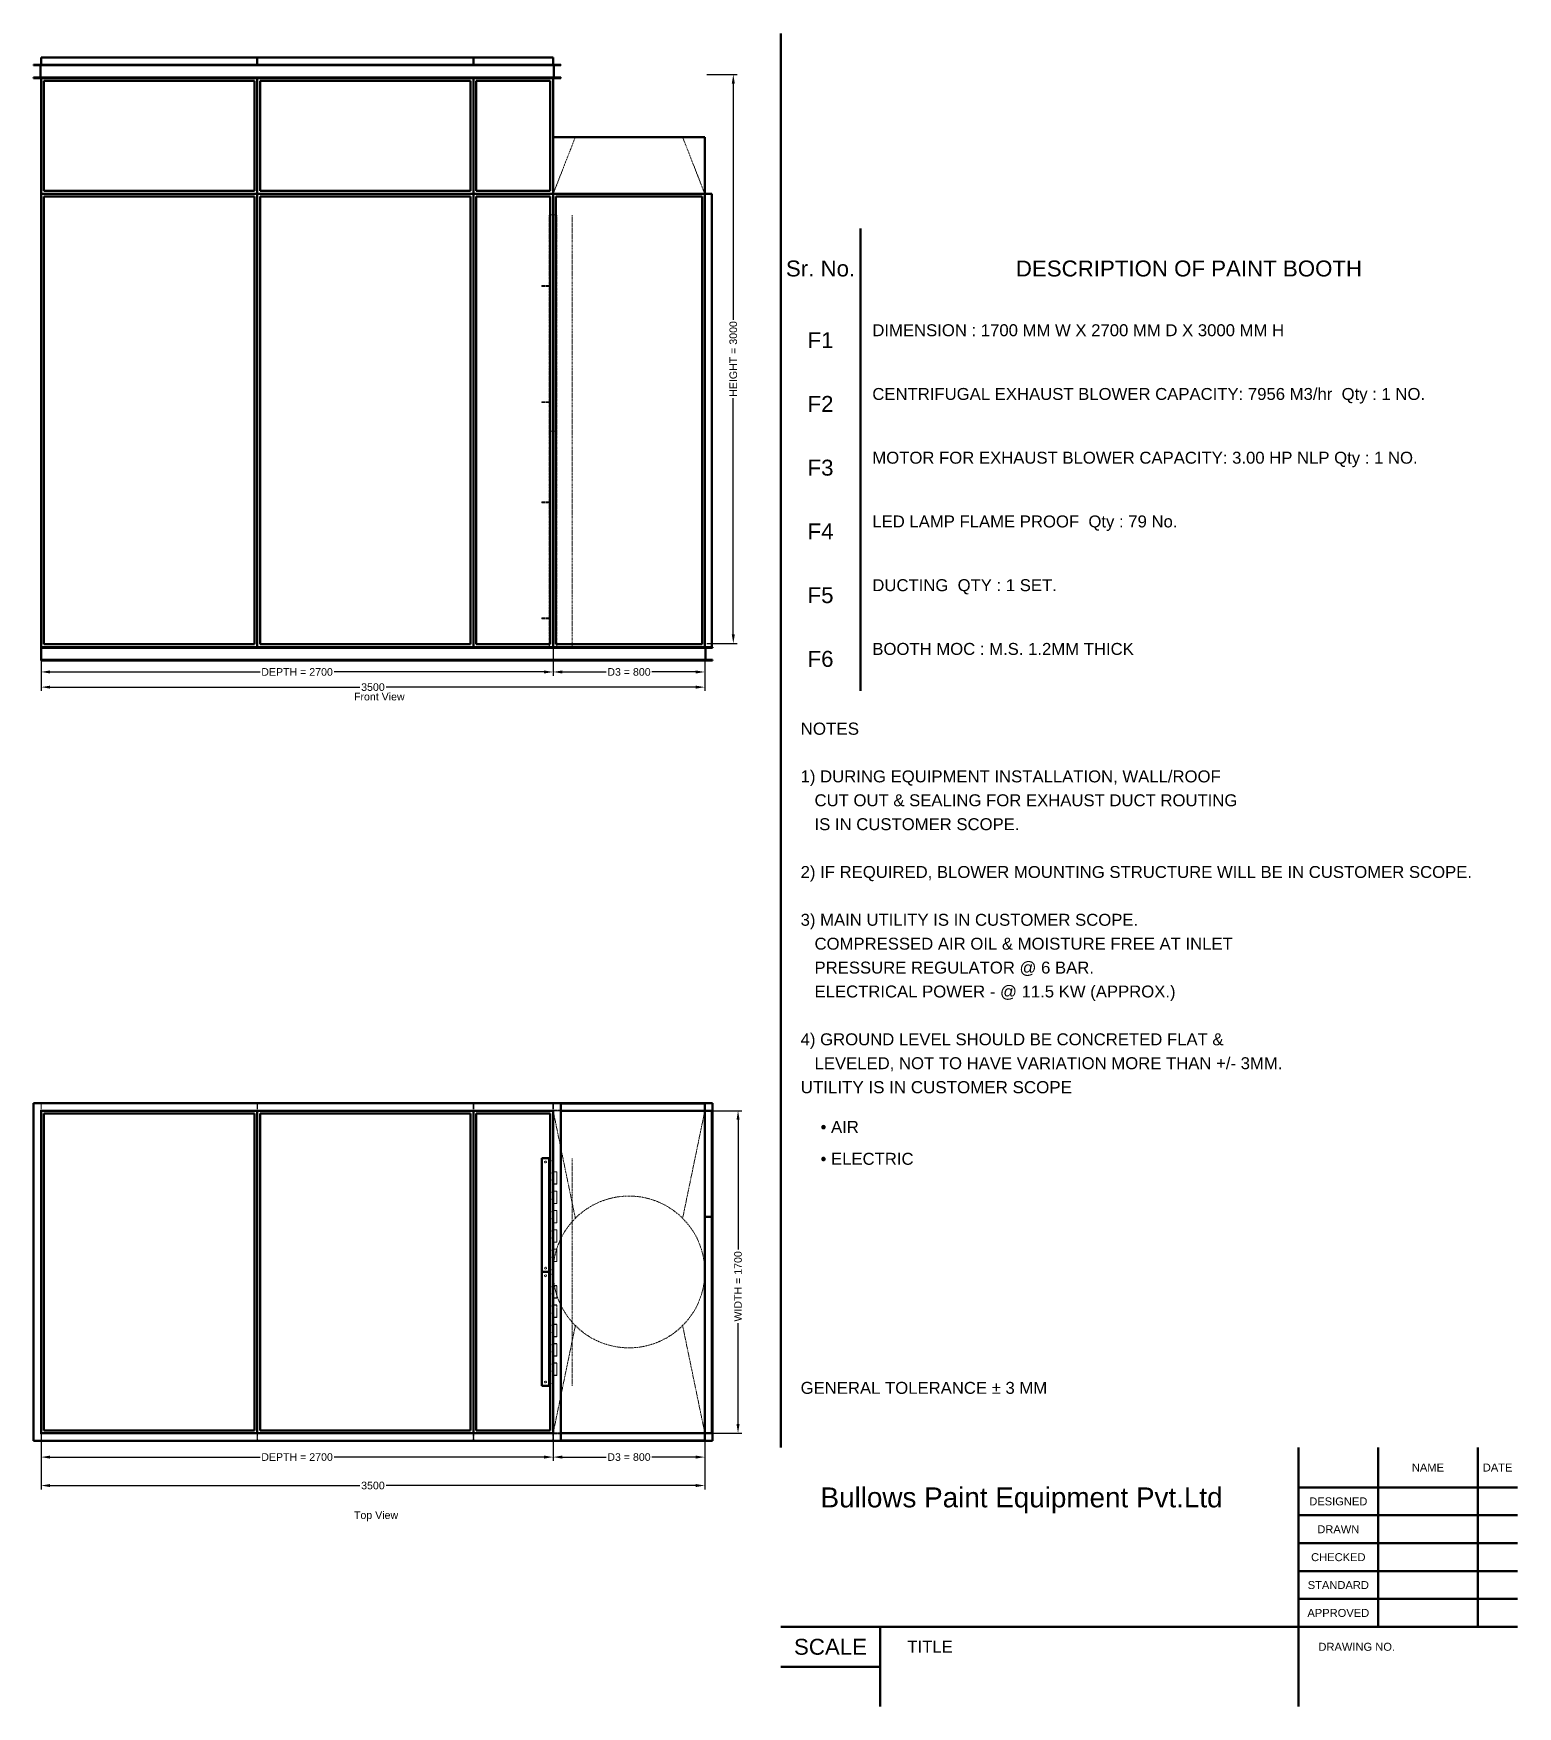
# Model space of a CAD drawing. Header units: millimetres. Extents: x -153 to 12800, y 156 to 9135.
# Drawn here: x 4974 to 12800, y 315 to 9135 of the extents above; entities that cross this region are included whole.
import ezdxf
from ezdxf.enums import TextEntityAlignment as Align

# ---------------------------------------------------------------- set-up
doc = ezdxf.new("R2010")
doc.units = ezdxf.units.MM
doc.linetypes.add('Hidden', pattern=[15, 5, -3, 5, -2])
for name, color, linetype, lineweight in [('Default', 7, 'Continuous', 50), ('Edges', 7, 'Hidden', 15), ('HiddenEdges', 2, 'Hidden', 15), ('HiddenSilhouettes', 2, 'Hidden', 15), ('HiddenWires', 7, 'Hidden', 15), ('Silhouettes', 7, 'Continuous', 50), ('Wires', 7, 'Hidden', 15)]:
    doc.layers.add(name, color=color, linetype=linetype, lineweight=lineweight)
doc.layers.add('Dimension', color=7, linetype='Continuous', lineweight=50, true_color=0x6495ed)
doc.styles.add('Default', font='arial.ttf')
doc.dimstyles.get("Standard").update_dxf_attribs({"dimtxt": 0.18, "dimasz": 0.18, "dimexe": 0.18, "dimexo": 0.0625, "dimgap": 0.09, "dimtad": 0, "dimtih": 1, "dimtoh": 1, "dimdec": 4, "dimzin": 0, "dimdsep": 46, "dimtxsty": 'Standard', "dimcen": 0.09, "dimadec": 0, "dimazin": 0, "dimtfac": 1, "dimtdec": 4, "dimtofl": 0, "dimtmove": 0, "dimatfit": 3, "dimfxl": 1, "dimtolj": 1, "dimtzin": 0, "dimarcsym": 0})

# ---------------------------------------------------------------- blocks, each defined once
blk = doc.blocks.new('Top')
at = {"layer": 'Edges'}
for points in [[(990, 656.4), (1067.2, 282.8)], [(1632.8, -282.8), (1750, -850)]]:
    blk.add_lwpolyline(points, dxfattribs=at)
for points in [[(1632.8, 282.8, 0), (1750, 850, 0)], [(990, -656.4, 0), (1067.2, -282.8, 0)]]:
    blk.add_polyline3d(points, dxfattribs=at)
for start, end in [(45, 135), (135, 154.1767), (315.00001, 45), (205.82331, 224.99999), (224.99999, 315.00001)]:
    blk.add_arc((1350, 0), 400, start, end, dxfattribs=at)
at = {"layer": 'HiddenEdges'}
blk.add_lwpolyline([(950, 850), (990, 656.4)], dxfattribs=at)
for points in [[(-1748.8, 850, 0), (-1748.8, 886.8, 0)], [(-1748.8, 886.8, 0), (-611.2, 886.8, 0)], [(-1735, 886.8, 0), (-1735, 888, 0)], [(-625, 886.8, 0), (-625, 888, 0)], [(-611.2, 850, 0), (-611.2, 886.8, 0)], [(-608.8, 850, 0), (-608.8, 886.8, 0)], [(-608.8, 886.8, 0), (528.8, 886.8, 0)], [(-595, 886.8, 0), (-595, 888, 0)], [(515, 886.8, 0), (515, 888, 0)], [(528.8, 850, 0), (528.8, 886.8, 0)], [(531.2, 850, 0), (531.2, 886.8, 0)], [(531.2, 886.8, 0), (948.8, 886.8, 0)], [(545, 886.8, 0), (545, 888, 0)], [(935, 886.8, 0), (935, 888, 0)], [(948.8, 850, 0), (948.8, 886.8, 0)], [(951.2, 886.8, 0), (1748.8, 886.8, 0)], [(951.2, 850, 0), (951.2, 886.8, 0)], [(965, 886.8, 0), (965, 888, 0)], [(1735, 886.8, 0), (1735, 888, 0)], [(1748.8, 850, 0), (1748.8, 886.8, 0)], [(-1753, -853, 0), (-1753, 853, 0)], [(-1753, 853, 0), (953, 853, 0)], [(-1750, 853, 0), (1753, 853, 0)], [(-1748.8, 848.8, 0), (-611.2, 848.8, 0)], [(-1748.8, -848.8, 0), (-1748.8, 848.8, 0)], [(-611.2, -848.8, 0), (-611.2, 848.8, 0)], [(-608.8, 848.8, 0), (528.8, 848.8, 0)], [(-608.8, -848.8, 0), (-608.8, 848.8, 0)], [(528.8, -848.8, 0), (528.8, 848.8, 0)], [(531.2, -848.8, 0), (531.2, 848.8, 0)], [(531.2, 848.8, 0), (948.8, 848.8, 0)], [(948.8, -848.8, 0), (948.8, 848.8, 0)], [(953, -853, 0), (953, 853, 0)], [(1750, 813.2, 0), (1751.2, 813.2, 0)], [(1751.2, 291.2, 0), (1751.2, 848.8, 0)], [(1751.2, 848.8, 0), (1786.8, 848.8, 0)], [(1753, -853, 0), (1753, 853, 0)], [(1750, 326.8, 0), (1751.2, 326.8, 0)], [(1751.2, 291.2, 0), (1786.8, 291.2, 0)], [(1751.2, -848.8, 0), (1751.2, 288.8, 0)], [(1751.2, 288.8, 0), (1786.8, 288.8, 0)], [(1750, 253.2, 0), (1751.2, 253.2, 0)], [(950, -850, 0), (990, -656.4, 0)], [(-1753, -853, 0), (953, -853, 0)], [(-1750, -853, 0), (1753, -853, 0)], [(-1748.8, -848.8, 0), (-611.2, -848.8, 0)], [(-1748.8, -886.8, 0), (-1748.8, -850, 0)], [(-611.2, -886.8, 0), (-611.2, -850, 0)], [(-608.8, -848.8, 0), (528.8, -848.8, 0)], [(-608.8, -886.8, 0), (-608.8, -850, 0)], [(528.8, -886.8, 0), (528.8, -850, 0)], [(531.2, -848.8, 0), (948.8, -848.8, 0)], [(531.2, -886.8, 0), (531.2, -850, 0)], [(948.8, -886.8, 0), (948.8, -850, 0)], [(951.2, -886.8, 0), (951.2, -850, 0)], [(1748.8, -886.8, 0), (1748.8, -850, 0)], [(1750, -813.2, 0), (1751.2, -813.2, 0)], [(1751.2, -848.8, 0), (1786.8, -848.8, 0)], [(-1748.8, -886.8, 0), (-611.2, -886.8, 0)], [(-1735, -888, 0), (-1735, -886.8, 0)], [(-625, -888, 0), (-625, -886.8, 0)], [(-608.8, -886.8, 0), (528.8, -886.8, 0)], [(-595, -888, 0), (-595, -886.8, 0)], [(515, -888, 0), (515, -886.8, 0)], [(531.2, -886.8, 0), (948.8, -886.8, 0)], [(545, -888, 0), (545, -886.8, 0)], [(935, -888, 0), (935, -886.8, 0)], [(951.2, -886.8, 0), (1748.8, -886.8, 0)], [(965, -888, 0), (965, -886.8, 0)], [(1735, -888, 0), (1735, -886.8, 0)]]:
    blk.add_polyline3d(points, dxfattribs=at)
blk.add_arc((1350, 0), 400, 154.1767, 205.82331, dxfattribs=at)
at = {"layer": 'HiddenSilhouettes'}
for points in [[(-1750, 850, 0), (-1750, 890, 0)], [(-1750, 850, 0), (-1750, 888, 0)], [(-1750, 888, 0), (-610, 888, 0)], [(-610, 850, 0), (-610, 888, 0)], [(-610, 888, 0), (530, 888, 0)], [(530, 850, 0), (530, 888, 0)], [(530, 888, 0), (950, 888, 0)], [(950, 850, 0), (950, 888, 0)], [(950, 888, 0), (990, 888, 0)], [(-1750, 851.2, 0), (-610, 851.2, 0)], [(-610, 851.2, 0), (530, 851.2, 0)], [(530, 851.2, 0), (950, 851.2, 0)], [(895, 850, 0), (1342.5, 850, 0)], [(950, 851.2, 0), (1750, 851.2, 0)], [(950, 850, 0), (990, 850, 0)], [(935, 587.5, 0), (950, 587.5, 0)], [(935, 586.3, 0), (950, 586.3, 0)], [(935, 522.7, 0), (950, 522.7, 0)], [(935, 521.5, 0), (950, 521.5, 0)], [(935, 485.5, 0), (950, 485.5, 0)], [(935, 484.3, 0), (950, 484.3, 0)], [(950, 528.5, 0), (970, 528.5, 0)], [(950, 527.3, 0), (968.8, 527.3, 0)], [(950, 463.7, 0), (968.8, 463.7, 0)], [(950, 462.5, 0), (970, 462.5, 0)], [(968.8, 463.7, 0), (968.8, 527.3, 0)], [(970, 462.5, 0), (970, 528.5, 0)], [(935, 420.7, 0), (950, 420.7, 0)], [(935, 419.5, 0), (950, 419.5, 0)], [(935, 383.5, 0), (950, 383.5, 0)], [(935, 382.3, 0), (950, 382.3, 0)], [(950, 426.5, 0), (970, 426.5, 0)], [(950, 425.3, 0), (968.8, 425.3, 0)], [(950, 361.7, 0), (968.8, 361.7, 0)], [(950, 360.5, 0), (970, 360.5, 0)], [(968.8, 361.7, 0), (968.8, 425.3, 0)], [(970, 360.5, 0), (970, 426.5, 0)], [(935, 318.7, 0), (950, 318.7, 0)], [(935, 317.5, 0), (950, 317.5, 0)], [(935, 281.5, 0), (950, 281.5, 0)], [(935, 280.3, 0), (950, 280.3, 0)], [(950, 324.5, 0), (970, 324.5, 0)], [(950, 323.3, 0), (968.8, 323.3, 0)], [(968.8, 259.7, 0), (968.8, 323.3, 0)], [(970, 258.5, 0), (970, 324.5, 0)], [(935, 216.7, 0), (950, 216.7, 0)], [(935, 215.5, 0), (950, 215.5, 0)], [(935, 179.5, 0), (950, 179.5, 0)], [(935, 178.3, 0), (950, 178.3, 0)], [(950, 259.7, 0), (968.8, 259.7, 0)], [(950, 258.5, 0), (970, 258.5, 0)], [(950, 222.5, 0), (970, 222.5, 0)], [(950, 221.3, 0), (968.8, 221.3, 0)], [(968.8, 157.7, 0), (968.8, 221.3, 0)], [(970, 156.5, 0), (970, 222.5, 0)], [(935, 114.7, 0), (950, 114.7, 0)], [(935, 113.5, 0), (950, 113.5, 0)], [(950, 157.7, 0), (968.8, 157.7, 0)], [(950, 156.5, 0), (970, 156.5, 0)], [(950, 120.5, 0), (970, 120.5, 0)], [(950, 119.3, 0), (968.8, 119.3, 0)], [(968.8, 55.7, 0), (968.8, 119.3, 0)], [(970, 54.5, 0), (970, 120.5, 0)], [(935, 77.5, 0), (950, 77.5, 0)], [(935, 76.3, 0), (950, 76.3, 0)], [(935, 12.7, 0), (950, 12.7, 0)], [(935, 11.5, 0), (950, 11.5, 0)], [(950, 55.7, 0), (968.8, 55.7, 0)], [(950, 54.5, 0), (970, 54.5, 0)], [(935, -12.5, 0), (950, -12.5, 0)], [(935, -13.7, 0), (950, -13.7, 0)], [(935, -77.3, 0), (950, -77.3, 0)], [(935, -78.5, 0), (950, -78.5, 0)], [(950, -71.5, 0), (970, -71.5, 0)], [(950, -72.7, 0), (968.8, -72.7, 0)], [(968.8, -136.3, 0), (968.8, -72.7, 0)], [(970, -137.5, 0), (970, -71.5, 0)], [(935, -114.5, 0), (950, -114.5, 0)], [(935, -115.7, 0), (950, -115.7, 0)], [(950, -136.3, 0), (968.8, -136.3, 0)], [(950, -137.5, 0), (970, -137.5, 0)], [(950, -173.5, 0), (970, -173.5, 0)], [(950, -174.7, 0), (968.8, -174.7, 0)], [(968.8, -238.3, 0), (968.8, -174.7, 0)], [(970, -239.5, 0), (970, -173.5, 0)], [(935, -179.3, 0), (950, -179.3, 0)], [(935, -180.5, 0), (950, -180.5, 0)], [(935, -216.5, 0), (950, -216.5, 0)], [(935, -217.7, 0), (950, -217.7, 0)], [(950, -238.3, 0), (968.8, -238.3, 0)], [(950, -239.5, 0), (970, -239.5, 0)], [(935, -281.3, 0), (950, -281.3, 0)], [(935, -282.5, 0), (950, -282.5, 0)], [(935, -318.5, 0), (950, -318.5, 0)], [(935, -319.7, 0), (950, -319.7, 0)], [(950, -275.5, 0), (970, -275.5, 0)], [(950, -276.7, 0), (968.8, -276.7, 0)], [(950, -340.3, 0), (968.8, -340.3, 0)], [(950, -341.5, 0), (970, -341.5, 0)], [(968.8, -340.3, 0), (968.8, -276.7, 0)], [(970, -341.5, 0), (970, -275.5, 0)], [(935, -383.3, 0), (950, -383.3, 0)], [(935, -384.5, 0), (950, -384.5, 0)], [(935, -420.5, 0), (950, -420.5, 0)], [(935, -421.7, 0), (950, -421.7, 0)], [(950, -377.5, 0), (970, -377.5, 0)], [(950, -378.7, 0), (968.8, -378.7, 0)], [(968.8, -442.3, 0), (968.8, -378.7, 0)], [(970, -443.5, 0), (970, -377.5, 0)], [(935, -485.3, 0), (950, -485.3, 0)], [(935, -486.5, 0), (950, -486.5, 0)], [(935, -522.5, 0), (950, -522.5, 0)], [(935, -523.7, 0), (950, -523.7, 0)], [(950, -442.3, 0), (968.8, -442.3, 0)], [(950, -443.5, 0), (970, -443.5, 0)], [(950, -479.5, 0), (970, -479.5, 0)], [(950, -480.7, 0), (968.8, -480.7, 0)], [(968.8, -544.3, 0), (968.8, -480.7, 0)], [(970, -545.5, 0), (970, -479.5, 0)], [(935, -587.3, 0), (950, -587.3, 0)], [(935, -588.5, 0), (950, -588.5, 0)], [(950, -544.3, 0), (968.8, -544.3, 0)], [(950, -545.5, 0), (970, -545.5, 0)], [(-1750, -848.8, 0), (-610, -848.8, 0)], [(-1750, -888, 0), (-1750, -850, 0)], [(-1750, -850, 0), (895, -850, 0)], [(-1750, -890, 0), (-1750, -850, 0)], [(-610, -848.8, 0), (530, -848.8, 0)], [(-610, -888, 0), (-610, -850, 0)], [(530, -848.8, 0), (950, -848.8, 0)], [(530, -888, 0), (530, -850, 0)], [(895, -850, 0), (1342.5, -850, 0)], [(950, -848.8, 0), (1750, -848.8, 0)], [(950, -888, 0), (950, -850, 0)], [(950, -850, 0), (990, -850, 0)], [(-1750, -888, 0), (-610, -888, 0)], [(-610, -888, 0), (530, -888, 0)], [(530, -888, 0), (950, -888, 0)], [(895, -890, 0), (990, -890, 0)], [(950, -888, 0), (990, -888, 0)]]:
    blk.add_polyline3d(points, dxfattribs=at)
at = {"layer": 'HiddenWires'}
for points in [[(1050, 0, 0), (1050, 600, 0)], [(1750, 222.5, 0), (1750, 445, 0)], [(1050, -600, 0), (1050, 0, 0)]]:
    blk.add_polyline3d(points, dxfattribs=at)
at = {"layer": 'Silhouettes'}
for points in [[(-1790, 890, 0), (990, 890, 0)], [(-1790, -890, 0), (-1790, 890, 0)], [(895, 890, 0), (1790, 890, 0)], [(990, -890, 0), (990, 890, 0)], [(990, 888, 0), (1750, 888, 0)], [(1750, 850, 0), (1750, 888, 0)], [(1790, -890, 0), (1790, 890, 0)], [(-1750, -850, 0), (-1750, 850, 0)], [(-1750, 850, 0), (-610, 850, 0)], [(-1750, 850, 0), (895, 850, 0)], [(-1735, -835, 0), (-1735, 835, 0)], [(-1735, 835, 0), (-625, 835, 0)], [(-625, -835, 0), (-625, 835, 0)], [(-610, -850, 0), (-610, 850, 0)], [(-610, 850, 0), (530, 850, 0)], [(-595, -835, 0), (-595, 835, 0)], [(-595, 835, 0), (515, 835, 0)], [(515, -835, 0), (515, 835, 0)], [(530, 850, 0), (950, 850, 0)], [(530, -850, 0), (530, 850, 0)], [(545, 835, 0), (935, 835, 0)], [(545, -835, 0), (545, 835, 0)], [(935, -835, 0), (935, 835, 0)], [(950, -850, 0), (950, 850, 0)], [(990, 850, 0), (1750, 850, 0)], [(1750, 850, 0), (1786.8, 850, 0)], [(1750, 290, 0), (1750, 850, 0)], [(1786.8, 290, 0), (1786.8, 850, 0)], [(890, 0, 0), (890, 600, 0)], [(890, 600, 0), (930, 600, 0)], [(930, 278.1, 0), (930, 600, 0)], [(930, 521.5, 0), (930, 587.5, 0)], [(930, 587.5, 0), (935, 587.5, 0)], [(931.2, 522.7, 0), (931.2, 586.3, 0)], [(931.2, 586.3, 0), (935, 586.3, 0)], [(930, 521.5, 0), (935, 521.5, 0)], [(930, 419.5, 0), (930, 485.5, 0)], [(930, 485.5, 0), (935, 485.5, 0)], [(931.2, 522.7, 0), (935, 522.7, 0)], [(931.2, 420.7, 0), (931.2, 484.3, 0)], [(931.2, 484.3, 0), (935, 484.3, 0)], [(930, 419.5, 0), (935, 419.5, 0)], [(930, 317.5, 0), (930, 383.5, 0)], [(930, 383.5, 0), (935, 383.5, 0)], [(931.2, 420.7, 0), (935, 420.7, 0)], [(931.2, 318.7, 0), (931.2, 382.3, 0)], [(931.2, 382.3, 0), (935, 382.3, 0)], [(930, 317.5, 0), (935, 317.5, 0)], [(930, 215.5, 0), (930, 281.5, 0)], [(930, 281.5, 0), (935, 281.5, 0)], [(931.2, 318.7, 0), (935, 318.7, 0)], [(931.2, 216.7, 0), (931.2, 280.3, 0)], [(931.2, 280.3, 0), (935, 280.3, 0)], [(1750, 290, 0), (1786.8, 290, 0)], [(1750, -850, 0), (1750, 290, 0)], [(1786.8, -850, 0), (1786.8, 290, 0)], [(930, 0, 0), (930, 222.5, 0)], [(930, 215.5, 0), (935, 215.5, 0)], [(930, 113.5, 0), (930, 179.5, 0)], [(930, 179.5, 0), (935, 179.5, 0)], [(931.2, 216.7, 0), (935, 216.7, 0)], [(931.2, 114.7, 0), (931.2, 178.3, 0)], [(931.2, 178.3, 0), (935, 178.3, 0)], [(930, 113.5, 0), (935, 113.5, 0)], [(931.2, 114.7, 0), (935, 114.7, 0)], [(890, -600, 0), (890, 0, 0)], [(890, 0, 0), (930, 0, 0)], [(930, 11.5, 0), (930, 77.5, 0)], [(930, 77.5, 0), (935, 77.5, 0)], [(930, 11.5, 0), (935, 11.5, 0)], [(930, -222.5, 0), (930, 0, 0)], [(931.2, 12.7, 0), (931.2, 76.3, 0)], [(931.2, 76.3, 0), (935, 76.3, 0)], [(931.2, 12.7, 0), (935, 12.7, 0)], [(930, -78.5, 0), (930, -12.5, 0)], [(930, -12.5, 0), (935, -12.5, 0)], [(930, -78.5, 0), (935, -78.5, 0)], [(931.2, -77.3, 0), (931.2, -13.7, 0)], [(931.2, -13.7, 0), (935, -13.7, 0)], [(931.2, -77.3, 0), (935, -77.3, 0)], [(930, -180.5, 0), (930, -114.5, 0)], [(930, -114.5, 0), (935, -114.5, 0)], [(931.2, -179.3, 0), (931.2, -115.7, 0)], [(931.2, -115.7, 0), (935, -115.7, 0)], [(930, -180.5, 0), (935, -180.5, 0)], [(930, -282.5, 0), (930, -216.5, 0)], [(930, -216.5, 0), (935, -216.5, 0)], [(931.2, -179.3, 0), (935, -179.3, 0)], [(931.2, -281.3, 0), (931.2, -217.7, 0)], [(931.2, -217.7, 0), (935, -217.7, 0)], [(930, -600, 0), (930, -278.1, 0)], [(930, -282.5, 0), (935, -282.5, 0)], [(930, -384.5, 0), (930, -318.5, 0)], [(930, -318.5, 0), (935, -318.5, 0)], [(931.2, -281.3, 0), (935, -281.3, 0)], [(931.2, -383.3, 0), (931.2, -319.7, 0)], [(931.2, -319.7, 0), (935, -319.7, 0)], [(930, -384.5, 0), (935, -384.5, 0)], [(930, -486.5, 0), (930, -420.5, 0)], [(930, -420.5, 0), (935, -420.5, 0)], [(931.2, -383.3, 0), (935, -383.3, 0)], [(931.2, -485.3, 0), (931.2, -421.7, 0)], [(931.2, -421.7, 0), (935, -421.7, 0)], [(930, -486.5, 0), (935, -486.5, 0)], [(930, -588.5, 0), (930, -522.5, 0)], [(930, -522.5, 0), (935, -522.5, 0)], [(931.2, -485.3, 0), (935, -485.3, 0)], [(931.2, -587.3, 0), (931.2, -523.7, 0)], [(931.2, -523.7, 0), (935, -523.7, 0)], [(890, -600, 0), (930, -600, 0)], [(930, -588.5, 0), (935, -588.5, 0)], [(931.2, -587.3, 0), (935, -587.3, 0)], [(-1750, -850, 0), (-610, -850, 0)], [(-1735, -835, 0), (-625, -835, 0)], [(-610, -850, 0), (530, -850, 0)], [(-595, -835, 0), (515, -835, 0)], [(530, -850, 0), (950, -850, 0)], [(545, -835, 0), (935, -835, 0)], [(990, -850, 0), (1750, -850, 0)], [(1750, -888, 0), (1750, -850, 0)], [(1750, -850, 0), (1786.8, -850, 0)], [(-1790, -890, 0), (990, -890, 0)], [(990, -888, 0), (1750, -888, 0)], [(990, -890, 0), (1790, -890, 0)]]:
    blk.add_polyline3d(points, dxfattribs=at)
for points in [[(-1750, 890, 0)], [(1750, 851.2, 0)], [(0, -850, 0)]]:
    blk.add_polyline3d(points, close=True, dxfattribs=at)
at = {"layer": 'Wires'}
for centre in [(910, 580), (910, 20), (910, -20), (910, -580)]:
    blk.add_circle(centre, 5, dxfattribs=at)
blk = doc.blocks.new('Front')
at = {"layer": 'Edges'}
for points in [[(950.5, 871, 0), (1067.2, 1169.8, 0)], [(1632.8, 1169.8, 0), (1749.5, 871, 0)]]:
    blk.add_polyline3d(points, dxfattribs=at)
at = {"layer": 'HiddenEdges'}
blk.add_lwpolyline([(950, 869.8), (950.5, 871)], dxfattribs=at)
for points in [[(-1748.8, 1551, 0), (-1748.8, 1587.8, 0)], [(-1748.8, 1587.8, 0), (-611.2, 1587.8, 0)], [(-1735, 1587.8, 0), (-1735, 1589, 0)], [(-625, 1587.8, 0), (-625, 1589, 0)], [(-611.2, 1551, 0), (-611.2, 1587.8, 0)], [(-608.8, 1551, 0), (-608.8, 1587.8, 0)], [(-608.8, 1587.8, 0), (528.8, 1587.8, 0)], [(-595, 1587.8, 0), (-595, 1589, 0)], [(515, 1587.8, 0), (515, 1589, 0)], [(528.8, 1551, 0), (528.8, 1587.8, 0)], [(531.2, 1587.8, 0), (948.8, 1587.8, 0)], [(531.2, 1551, 0), (531.2, 1587.8, 0)], [(545, 1587.8, 0), (545, 1589, 0)], [(935, 1587.8, 0), (935, 1589, 0)], [(948.8, 1551, 0), (948.8, 1587.8, 0)], [(-1750, 1481, 0), (-1750, 1551, 0)], [(950, 1481, 0), (950, 1551, 0)], [(-1748.8, 1479.8, 0), (-611.2, 1479.8, 0)], [(-1748.8, 872.2, 0), (-1748.8, 1479.8, 0)], [(-611.2, 872.2, 0), (-611.2, 1479.8, 0)], [(-608.8, 872.2, 0), (-608.8, 1479.8, 0)], [(-608.8, 1479.8, 0), (528.8, 1479.8, 0)], [(528.8, 872.2, 0), (528.8, 1479.8, 0)], [(531.2, 872.2, 0), (531.2, 1479.8, 0)], [(531.2, 1479.8, 0), (948.8, 1479.8, 0)], [(948.8, 872.2, 0), (948.8, 1479.8, 0)], [(-1748.8, 872.2, 0), (-611.2, 872.2, 0)], [(-1748.8, 869.8, 0), (-611.2, 869.8, 0)], [(-1748.8, -1517.8, 0), (-1748.8, 869.8, 0)], [(-611.2, -1517.8, 0), (-611.2, 869.8, 0)], [(-608.8, 872.2, 0), (528.8, 872.2, 0)], [(-608.8, 869.8, 0), (528.8, 869.8, 0)], [(-608.8, -1517.8, 0), (-608.8, 869.8, 0)], [(528.8, -1517.8, 0), (528.8, 869.8, 0)], [(531.2, 872.2, 0), (948.8, 872.2, 0)], [(531.2, -1517.8, 0), (531.2, 869.8, 0)], [(531.2, 869.8, 0), (948.8, 869.8, 0)], [(948.8, -1517.8, 0), (948.8, 869.8, 0)], [(951.2, -1517.8, 0), (951.2, 869.8, 0)], [(951.2, 869.8, 0), (1748.8, 869.8, 0)], [(1748.8, -1517.8, 0), (1748.8, 869.8, 0)], [(1749.5, 871, 0), (1750, 869.8, 0)], [(1750, 834.2, 0), (1751.2, 834.2, 0)], [(1751.2, -1517.8, 0), (1751.2, 869.8, 0)], [(1751.2, 869.8, 0), (1786.8, 869.8, 0)], [(930, -380.2, 0), (930, 759.8, 0)], [(931.2, -380.2, 0), (931.2, 759.8, 0)], [(970, -380.2, 0), (970, 759.8, 0)], [(930, -1520.2, 0), (930, -380.2, 0)], [(970, -1520.2, 0), (970, -380.2, 0)], [(1750, -1482.2, 0), (1751.2, -1482.2, 0)], [(-1750, -1589, 0), (-1750, -1519, 0)], [(-1748.8, -1517.8, 0), (-611.2, -1517.8, 0)], [(-608.8, -1517.8, 0), (528.8, -1517.8, 0)], [(531.2, -1517.8, 0), (948.8, -1517.8, 0)], [(951.2, -1517.8, 0), (1748.8, -1517.8, 0)], [(1750, -1589, 0), (1750, -1519, 0)], [(1751.2, -1517.8, 0), (1786.8, -1517.8, 0)]]:
    blk.add_polyline3d(points, dxfattribs=at)
at = {"layer": 'HiddenSilhouettes'}
for points in [[(950, 869.8), (950, 871)], [(1750, 871), (1750, 869.8)]]:
    blk.add_lwpolyline(points, dxfattribs=at)
for points in [[(-1753, 1548, 0)], [(953, 1548, 0)], [(1753, -1522, 0)]]:
    blk.add_polyline3d(points, close=True, dxfattribs=at)
for points in [[(-1750, 1481, 0), (-1750, 1481, 0)], [(-1750, 869.8, 0), (-1750, 1479.8, 0)], [(-1750, 1479.8, 0), (-610, 1479.8, 0)], [(-610, 1481, 0), (-610, 1481, 0)], [(-610, 1479.8, 0), (530, 1479.8, 0)], [(530, 1481, 0), (530, 1481, 0)], [(530, 1479.8, 0), (950, 1479.8, 0)], [(950, 1481, 0), (950, 1481, 0)], [(-610, 871, 0), (-610, 1191.7, 0)], [(-1750, 869.8, 0), (-610, 869.8, 0)], [(-610, 869.8, 0), (530, 869.8, 0)], [(530, 869.8, 0), (530, 871, 0)], [(530, 869.8, 0), (950, 869.8, 0)], [(950, 869.8, 0), (950, 871, 0)], [(950, 869.8, 0), (1750, 869.8, 0)], [(930, 759.8, 0), (950, 759.8, 0)], [(950, 759.8, 0), (970, 759.8, 0)], [(968.8, -380.2, 0), (968.8, 759.8, 0)], [(890, 381.8, 0), (890, 386.8, 0)], [(890, 386.8, 0), (930, 386.8, 0)], [(890, 381.8, 0), (930, 381.8, 0)], [(930, 381.8, 0), (930, 386.8, 0)], [(-1750, -1520.2, 0), (-1750, 0, 0)], [(890, -230.2, 0), (890, -225.2, 0)], [(890, -225.2, 0), (930, -225.2, 0)], [(890, -230.2, 0), (930, -230.2, 0)], [(905, -230.2, 0), (905, -225.2, 0)], [(915, -230.2, 0), (915, -225.2, 0)], [(930, -230.2, 0), (930, -225.2, 0)], [(930, -380.2, 0), (950, -380.2, 0)], [(931.2, -1520.2, 0), (931.2, -380.2, 0)], [(950, -380.2, 0), (970, -380.2, 0)], [(968.8, -1520.2, 0), (968.8, -380.2, 0)], [(890, -758.2, 0), (890, -753.2, 0)], [(890, -753.2, 0), (930, -753.2, 0)], [(890, -758.2, 0), (930, -758.2, 0)], [(930, -758.2, 0), (930, -753.2, 0)], [(530, -1520.2, 0), (530, -794.5, 0)], [(950, -1520.2, 0), (950, -1191.8, 0)], [(890, -1370.2, 0), (890, -1365.2, 0)], [(890, -1365.2, 0), (930, -1365.2, 0)], [(890, -1370.2, 0), (930, -1370.2, 0)], [(905, -1370.2, 0), (905, -1365.2, 0)], [(915, -1370.2, 0), (915, -1365.2, 0)], [(930, -1370.2, 0), (930, -1365.2, 0)], [(-1750, -1520.2, 0), (-610, -1520.2, 0)], [(-610, -1520.2, 0), (-610, -1519, 0)], [(-610, -1520.2, 0), (530, -1520.2, 0)], [(530, -1520.2, 0), (950, -1520.2, 0)], [(950, -1520.2, 0), (1750, -1520.2, 0)], [(1750, -1520.2, 0), (1750, -1519, 0)]]:
    blk.add_polyline3d(points, dxfattribs=at)
at = {"layer": 'HiddenWires'}
for points in [[(1050, -380.2, 0), (1050, 759.8, 0)], [(1050, -1520.2, 0), (1050, -380.2, 0)]]:
    blk.add_polyline3d(points, dxfattribs=at)
at = {"layer": 'Silhouettes'}
for points in [[(-1750, 1551), (-1750, 1589)], [(950, 871), (950.3, 1169.8)], [(1749.7, 1169.8), (1750, 871)]]:
    blk.add_lwpolyline(points, dxfattribs=at)
for points in [[(-1750, 1589, 0), (-610, 1589, 0)], [(-610, 1589, 0), (530, 1589, 0)], [(-610, 1551, 0), (-610, 1589, 0)], [(530, 1589, 0), (950, 1589, 0)], [(530, 1551, 0), (530, 1589, 0)], [(950, 1551, 0), (950, 1589, 0)], [(-1790, 1551, 0), (990, 1551, 0)], [(-1790, 1548, 0), (-1790, 1551, 0)], [(-1790, 1548, 0), (990, 1548, 0)], [(-1753, 1484, 0), (-1753, 1548, 0)], [(953, 1484, 0), (953, 1548, 0)], [(990, 1548, 0), (990, 1551, 0)], [(-1790, 1481, 0), (-1790, 1484, 0)], [(-1790, 1484, 0), (990, 1484, 0)], [(-1790, 1481, 0), (990, 1481, 0)], [(-1750, 871, 0), (-1750, 1481, 0)], [(-1735, 886, 0), (-1735, 1466, 0)], [(-1735, 1466, 0), (-625, 1466, 0)], [(-625, 886, 0), (-625, 1466, 0)], [(-610, 871, 0), (-610, 1481, 0)], [(-595, 1466, 0), (515, 1466, 0)], [(-595, 886, 0), (-595, 1466, 0)], [(515, 886, 0), (515, 1466, 0)], [(530, 871, 0), (530, 1481, 0)], [(545, 1466, 0), (935, 1466, 0)], [(545, 886, 0), (545, 1466, 0)], [(935, 886, 0), (935, 1466, 0)], [(950, 871, 0), (950, 1481, 0)], [(990, 1481, 0), (990, 1484, 0)], [(530, 871, 0), (530, 1191.7, 0)], [(950.3, 1169.8, 0), (1067.2, 1169.8, 0)], [(1067.2, 1169.8, 0), (1632.8, 1169.8, 0)], [(1632.8, 1169.8, 0), (1749.7, 1169.8, 0)], [(950, 871, 0), (950, 993.1, 0)], [(-1735, 886, 0), (-625, 886, 0)], [(-595, 886, 0), (515, 886, 0)], [(545, 886, 0), (935, 886, 0)], [(-1750, -1519, 0), (-1750, 871, 0)], [(-1750, 871, 0), (-1750, 871, 0)], [(-1750, 871, 0), (-610, 871, 0)], [(-1735, -1504, 0), (-1735, 856, 0)], [(-1735, 856, 0), (-625, 856, 0)], [(-625, -1504, 0), (-625, 856, 0)], [(-610, -1519, 0), (-610, 871, 0)], [(-610, 869.8, 0), (-610, 871, 0)], [(-610, 871, 0), (530, 871, 0)], [(-595, 856, 0), (515, 856, 0)], [(-595, -1504, 0), (-595, 856, 0)], [(515, -1504, 0), (515, 856, 0)], [(530, -1519, 0), (530, 871, 0)], [(530, 871, 0), (950, 871, 0)], [(545, -1504, 0), (545, 856, 0)], [(545, 856, 0), (935, 856, 0)], [(935, -1504, 0), (935, 856, 0)], [(950, 871, 0), (1750, 871, 0)], [(950, -1519, 0), (950, 871, 0)], [(965, 856, 0), (1735, 856, 0)], [(965, -1504, 0), (965, 856, 0)], [(1735, -1504, 0), (1735, 856, 0)], [(1750, -1519, 0), (1750, 871, 0)], [(1750, 871, 0), (1786.8, 871, 0)], [(1786.8, -1519, 0), (1786.8, 871, 0)], [(-610, -1519, 0), (-610, 0, 0)], [(1750, -1519, 0), (1750, -1191.8, 0)], [(-1750, -1519, 0), (1790, -1519, 0)], [(-1750, -1522, 0), (-1750, -1519, 0)], [(-1750, -1522, 0), (1790, -1522, 0)], [(-1750, -1586, 0), (-1750, -1522, 0)], [(-1750, -1589, 0), (-1750, -1586, 0)], [(-1750, -1586, 0), (1790, -1586, 0)], [(-1735, -1504, 0), (-625, -1504, 0)], [(-595, -1504, 0), (515, -1504, 0)], [(545, -1504, 0), (935, -1504, 0)], [(965, -1504, 0), (1735, -1504, 0)], [(1753, -1586, 0), (1753, -1522, 0)], [(1790, -1522, 0), (1790, -1519, 0)], [(1790, -1589, 0), (1790, -1586, 0)], [(-1750, -1589, 0), (1790, -1589, 0)]]:
    blk.add_polyline3d(points, dxfattribs=at)
for points in [[(530, 1479.8, 0)], [(950, 1479.8, 0)], [(-610, 869.8, 0)], [(1750, 869.8, 0)]]:
    blk.add_polyline3d(points, close=True, dxfattribs=at)
blk = doc.blocks.new('*D5')
at = {"layer": 'Defpoints', "color": 0}
for p in [(5014.5, 2606), (8514.5, 2606), (8514.5, 1480)]:
    blk.add_point(p, dxfattribs=at)
at = {"layer": 'Dimension', "color": 0, "lineweight": -2}
for p, q in [((5014.5, 2596), (5014.5, 1460)), ((8514.5, 2596), (8514.5, 1460)), ((5062.5, 1480), (6694.9, 1480)), ((8466.5, 1480), (6834.1, 1480))]:
    blk.add_line(p, q, dxfattribs=at)
at = {"layer": 'Dimension', "color": 0}
for points in [[(5062.5, 1488), (5062.5, 1472), (5014.5, 1480)], [(8466.5, 1472), (8466.5, 1488), (8514.5, 1480)]]:
    blk.add_solid(points, dxfattribs=at)
at = {"layer": 'Dimension', "color": 0, "insert": (6764.5, 1480), "char_height": 40, "attachment_point": 5, "style": 'Default'}
blk.add_mtext('\\A1;3500', dxfattribs=at)
blk = doc.blocks.new('*D6')
at = {"layer": 'Defpoints', "color": 0}
for p in [(5014.5, 2606), (7714.5, 2606), (7714.5, 1630)]:
    blk.add_point(p, dxfattribs=at)
at = {"layer": 'Dimension', "color": 0, "lineweight": -2}
for p, q in [((5014.5, 2596), (5014.5, 1610)), ((7714.5, 2596), (7714.5, 1610)), ((5062.5, 1630), (6169.3, 1630)), ((7666.5, 1630), (6559.7, 1630))]:
    blk.add_line(p, q, dxfattribs=at)
at = {"layer": 'Dimension', "color": 0}
for points in [[(5062.5, 1638), (5062.5, 1622), (5014.5, 1630)], [(7666.5, 1622), (7666.5, 1638), (7714.5, 1630)]]:
    blk.add_solid(points, dxfattribs=at)
at = {"layer": 'Dimension', "color": 0, "insert": (6364.5, 1630), "char_height": 40, "attachment_point": 5, "style": 'Default'}
blk.add_mtext('\\A1;DEPTH = 2700', dxfattribs=at)
blk = doc.blocks.new('*D7')
at = {"layer": 'Defpoints', "color": 0}
for p in [(7714.5, 2606), (8514.5, 2606), (8514.5, 1630)]:
    blk.add_point(p, dxfattribs=at)
at = {"layer": 'Dimension', "color": 0, "lineweight": -2}
for p, q in [((7714.5, 2596), (7714.5, 1610)), ((8514.5, 2596), (8514.5, 1610)), ((7762.5, 1630), (7993.8, 1630)), ((8466.5, 1630), (8235.2, 1630))]:
    blk.add_line(p, q, dxfattribs=at)
at = {"layer": 'Dimension', "color": 0}
for points in [[(7762.5, 1638), (7762.5, 1622), (7714.5, 1630)], [(8466.5, 1622), (8466.5, 1638), (8514.5, 1630)]]:
    blk.add_solid(points, dxfattribs=at)
at = {"layer": 'Dimension', "color": 0, "insert": (8114.5, 1630), "char_height": 40, "attachment_point": 5, "style": 'Default'}
blk.add_mtext('\\A1;D3 = 800', dxfattribs=at)
blk = doc.blocks.new('*D8')
at = {"layer": 'Defpoints', "color": 0}
for p in [(8514.5, 3456), (8689.5, 3456), (8514.5, 1756)]:
    blk.add_point(p, dxfattribs=at)
at = {"layer": 'Dimension', "color": 0, "lineweight": -2}
for p, q in [((8524.5, 3456), (8709.5, 3456)), ((8689.5, 3408), (8689.5, 2723.9)), ((8689.5, 1804), (8689.5, 2336.1)), ((8524.5, 1756), (8709.5, 1756))]:
    blk.add_line(p, q, dxfattribs=at)
at = {"layer": 'Dimension', "color": 0}
for points in [[(8697.5, 3408), (8681.5, 3408), (8689.5, 3456)], [(8681.5, 1804), (8697.5, 1804), (8689.5, 1756)]]:
    blk.add_solid(points, dxfattribs=at)
at = {"layer": 'Dimension', "color": 0, "insert": (8689.5, 2530), "char_height": 40, "attachment_point": 5, "rotation": 90, "style": 'Default'}
blk.add_mtext('\\A1;WIDTH = 1700', dxfattribs=at)
blk = doc.blocks.new('*D9')
at = {"layer": 'Defpoints', "color": 0}
for p in [(5014.5, 5919), (7714.5, 5919), (7714.5, 5769)]:
    blk.add_point(p, dxfattribs=at)
at = {"layer": 'Dimension', "color": 0, "lineweight": -2}
for p, q in [((5014.5, 5909), (5014.5, 5749)), ((7714.5, 5909), (7714.5, 5749)), ((5062.5, 5769), (6169.3, 5769)), ((7666.5, 5769), (6559.7, 5769))]:
    blk.add_line(p, q, dxfattribs=at)
at = {"layer": 'Dimension', "color": 0}
for points in [[(5062.5, 5777), (5062.5, 5761), (5014.5, 5769)], [(7666.5, 5761), (7666.5, 5777), (7714.5, 5769)]]:
    blk.add_solid(points, dxfattribs=at)
at = {"layer": 'Dimension', "color": 0, "insert": (6364.5, 5769), "char_height": 40, "attachment_point": 5, "style": 'Default'}
blk.add_mtext('\\A1;DEPTH = 2700', dxfattribs=at)
blk = doc.blocks.new('*D10')
at = {"layer": 'Defpoints', "color": 0}
for p in [(7714.5, 5919), (8514.5, 5919), (8514.5, 5769)]:
    blk.add_point(p, dxfattribs=at)
at = {"layer": 'Dimension', "color": 0, "lineweight": -2}
for p, q in [((7714.5, 5909), (7714.5, 5749)), ((8514.5, 5909), (8514.5, 5749)), ((7762.5, 5769), (7993.8, 5769)), ((8466.5, 5769), (8235.2, 5769))]:
    blk.add_line(p, q, dxfattribs=at)
at = {"layer": 'Dimension', "color": 0}
for points in [[(7762.5, 5777), (7762.5, 5761), (7714.5, 5769)], [(8466.5, 5761), (8466.5, 5777), (8514.5, 5769)]]:
    blk.add_solid(points, dxfattribs=at)
at = {"layer": 'Dimension', "color": 0, "insert": (8114.5, 5769), "char_height": 40, "attachment_point": 5, "style": 'Default'}
blk.add_mtext('\\A1;D3 = 800', dxfattribs=at)
blk = doc.blocks.new('*D11')
at = {"layer": 'Defpoints', "color": 0}
for p in [(5014.5, 5919), (8514.5, 5919), (8514.5, 5689)]:
    blk.add_point(p, dxfattribs=at)
at = {"layer": 'Dimension', "color": 0, "lineweight": -2}
for p, q in [((5014.5, 5909), (5014.5, 5669)), ((8514.5, 5909), (8514.5, 5669)), ((5062.5, 5689), (6694.9, 5689)), ((8466.5, 5689), (6834.1, 5689))]:
    blk.add_line(p, q, dxfattribs=at)
at = {"layer": 'Dimension', "color": 0}
for points in [[(5062.5, 5697), (5062.5, 5681), (5014.5, 5689)], [(8466.5, 5681), (8466.5, 5697), (8514.5, 5689)]]:
    blk.add_solid(points, dxfattribs=at)
at = {"layer": 'Dimension', "color": 0, "insert": (6764.5, 5689), "char_height": 40, "attachment_point": 5, "style": 'Default'}
blk.add_mtext('\\A1;3500', dxfattribs=at)
blk = doc.blocks.new('*D12')
at = {"layer": 'Defpoints', "color": 0}
for p in [(8514.5, 8919), (8664.5, 8919), (8514.5, 5919)]:
    blk.add_point(p, dxfattribs=at)
at = {"layer": 'Dimension', "color": 0, "lineweight": -2}
for p, q in [((8524.5, 8919), (8684.5, 8919)), ((8664.5, 8871), (8664.5, 7625)), ((8664.5, 5967), (8664.5, 7213)), ((8524.5, 5919), (8684.5, 5919))]:
    blk.add_line(p, q, dxfattribs=at)
at = {"layer": 'Dimension', "color": 0}
for points in [[(8672.5, 8871), (8656.5, 8871), (8664.5, 8919)], [(8656.5, 5967), (8672.5, 5967), (8664.5, 5919)]]:
    blk.add_solid(points, dxfattribs=at)
at = {"layer": 'Dimension', "color": 0, "insert": (8664.5, 7419), "char_height": 40, "attachment_point": 5, "rotation": 90, "style": 'Default'}
blk.add_mtext('\\A1;HEIGHT = 3000', dxfattribs=at)

msp = doc.modelspace()

# ---------------------------------------------------------------- linework, layer by layer
at = {"layer": 'Default'}
for p, q in [((8914.5, 9135), (8914.5, 1680)), ((9334.5, 8106), (9334.5, 7686)), ((9334.5, 8106), (9334.5, 5670)), ((11644.5, 1680), (11644.5, 315)), ((12064.5, 735), (12064.5, 1680)), ((12589.5, 735), (12589.5, 1680)), ((11644.5, 1470), (12799.5, 1470)), ((11644.5, 1323), (12799.5, 1323)), ((11644.5, 1176), (12799.5, 1176)), ((11644.5, 1029), (12799.5, 1029)), ((11644.5, 882), (12799.5, 882)), ((8914.5, 735), (12799.5, 735)), ((9439.5, 735), (9439.5, 315)), ((8914.5, 525), (9439.5, 525))]:
    msp.add_line(p, q, dxfattribs=at)

# ---------------------------------------------------------------- block references
for name, p in [('Front', (6764.5, 7419)), ('Top', (6764.5, 2606))]:
    msp.add_blockref(name, p, dxfattribs=at)

# ---------------------------------------------------------------- texts
at = {"layer": 'Default', "style": 'Default'}
for s, height, p in [('Sr. No.', 84, (9124.5, 7896)), ('DESCRIPTION OF PAINT BOOTH', 84, (11067, 7896)), ('F1', 84, (9124.5, 7518)), ('F2', 84, (9124.5, 7182)), ('F3', 84, (9124.5, 6846)), ('F4', 84, (9124.5, 6510)), ('F5', 84, (9124.5, 6174)), ('F6', 84, (9124.5, 5838)), ('NAME', 42, (12327, 1575)), ('DATE', 42, (12694.5, 1575)), ('DESIGNED', 42, (11854.5, 1396.5)), ('DRAWN', 42, (11854.5, 1249.5)), ('CHECKED', 42, (11854.5, 1102.5)), ('STANDARD', 42, (11854.5, 955.5)), ('APPROVED', 42, (11854.5, 808.5)), ('SCALE', 84, (9177, 630)), ('TITLE', 63, (9702, 630))]:
    msp.add_text(s, height=height, dxfattribs=at).set_placement(p, align=Align.MIDDLE_CENTER)
for s, height, p in [('DIMENSION : 1700 MM W X 2700 MM D X 3000 MM H', 63, (9397.5, 7602)), ('CENTRIFUGAL EXHAUST BLOWER CAPACITY: 7956 M3/hr  Qty : 1 NO.', 63, (9397.5, 7266)), ('MOTOR FOR EXHAUST BLOWER CAPACITY: 3.00 HP NLP Qty : 1 NO.', 63, (9397.5, 6930)), ('LED LAMP FLAME PROOF  Qty : 79 No.', 63, (9397.5, 6594)), ('DUCTING  QTY : 1 SET.', 63, (9397.5, 6258)), ('BOOTH MOC : M.S. 1.2MM THICK', 63, (9397.5, 5922)), ('NOTES', 64, (9019.5, 5502)), ('1) DURING EQUIPMENT INSTALLATION, WALL/ROOF', 63, (9019.5, 5250)), ('   CUT OUT & SEALING FOR EXHAUST DUCT ROUTING', 63, (9019.5, 5124)), ('   IS IN CUSTOMER SCOPE.', 63, (9019.5, 4998)), ('2) IF REQUIRED, BLOWER MOUNTING STRUCTURE WILL BE IN CUSTOMER SCOPE.', 63, (9019.5, 4746)), ('3) MAIN UTILITY IS IN CUSTOMER SCOPE.', 63, (9019.5, 4494)), ('   COMPRESSED AIR OIL & MOISTURE FREE AT INLET', 63, (9019.5, 4368)), ('   PRESSURE REGULATOR @ 6 BAR.', 63, (9019.5, 4242)), ('   ELECTRICAL POWER - @ 11.5 KW (APPROX.)', 63, (9019.5, 4116)), ('4) GROUND LEVEL SHOULD BE CONCRETED FLAT &', 63, (9019.5, 3864)), ('   LEVELED, NOT TO HAVE VARIATION MORE THAN +/- 3MM.', 63, (9019.5, 3738)), ('UTILITY IS IN CUSTOMER SCOPE', 64, (9019.5, 3612)), ('• AIR', 63, (9124.5, 3402)), ('• ELECTRIC', 63, (9124.5, 3234)), ('Bullows Paint Equipment Pvt.Ltd', 105, (9124.5, 1470))]:
    msp.add_text(s, height=height, dxfattribs=at).set_placement(p, align=Align.TOP_LEFT)
for s, height, p in [('GENERAL TOLERANCE ± 3 MM', 63, (9019.5, 1995)), ('DRAWING NO.', 42, (11749.5, 630))]:
    msp.add_text(s, height=height, dxfattribs=at).set_placement(p, align=Align.MIDDLE_LEFT)
at = {"layer": 'Dimension', "style": 'Default'}
for s, p in [('Front View', (6664.5, 5619)), ('Top View', (6664.5, 1304))]:
    msp.add_text(s, height=40, dxfattribs=at).set_placement(p)

# ---------------------------------------------------------------- dimensions: what is measured, and where the dimension line sits
at = {"layer": 'Dimension'}
for base, p1, p2, text, picture, middle in [((8664.5, 8919), (8514.5, 5919), (8514.5, 8919), 'HEIGHT = <>', '*D12', (8664.5, 7419)), ((8689.5, 3456), (8514.5, 1756), (8514.5, 3456), 'WIDTH = <>', '*D8', (8689.5, 2530))]:
    dim = msp.add_linear_dim(base=base, p1=p1, p2=p2, angle=90, text=text, dimstyle='Standard', override={"dimscale": 1, "dimtxt": 40, "dimasz": 48, "dimexe": 20, "dimexo": 10, "dimgap": 10, "dimtad": 0, "dimjust": 0, "dimtih": 0, "dimtoh": 0, "dimdec": 3, "dimlfac": 1, "dimzin": 8, "dimlunit": 2, "dimpost": '', "dimtxsty": 'Default', "dimsah": 0, "dimse1": 0, "dimse2": 0, "dimclrt": 0, "dimtol": 0, "dimlim": 0, "dimtp": 0, "dimtm": 0, "dimtfac": 1, "dimtdec": 3, "dimtix": 0, "dimtzin": 8}, dxfattribs=at)
    dim.commit()
    dim.dimension.update_dxf_attribs({"geometry": picture, "text_midpoint": middle, "dimtype": 160})
for base, p1, p2, text, picture, middle in [((7714.5, 5769), (5014.5, 5919), (7714.5, 5919), 'DEPTH = <>', '*D9', (6364.5, 5769)), ((8514.5, 5769), (7714.5, 5919), (8514.5, 5919), 'D3 = <>', '*D10', (8114.5, 5769)), ((7714.5, 1630), (5014.5, 2606), (7714.5, 2606), 'DEPTH = <>', '*D6', (6364.5, 1630)), ((8514.5, 1630), (7714.5, 2606), (8514.5, 2606), 'D3 = <>', '*D7', (8114.5, 1630))]:
    dim = msp.add_linear_dim(base=base, p1=p1, p2=p2, text=text, dimstyle='Standard', override={"dimscale": 1, "dimtxt": 40, "dimasz": 48, "dimexe": 20, "dimexo": 10, "dimgap": 10, "dimtad": 0, "dimjust": 0, "dimtih": 0, "dimtoh": 0, "dimdec": 3, "dimlfac": 1, "dimzin": 8, "dimlunit": 2, "dimpost": '', "dimtxsty": 'Default', "dimsah": 0, "dimse1": 0, "dimse2": 0, "dimclrt": 0, "dimtol": 0, "dimlim": 0, "dimtp": 0, "dimtm": 0, "dimtfac": 1, "dimtdec": 3, "dimtix": 0, "dimtzin": 8}, dxfattribs=at)
    dim.commit()
    dim.dimension.update_dxf_attribs({"geometry": picture, "text_midpoint": middle, "dimtype": 160})
for base, p1, p2, picture, middle in [((8514.5, 5689), (5014.5, 5919), (8514.5, 5919), '*D11', (6764.5, 5689)), ((8514.5, 1480), (5014.5, 2606), (8514.5, 2606), '*D5', (6764.5, 1480))]:
    dim = msp.add_linear_dim(base=base, p1=p1, p2=p2, dimstyle='Standard', override={"dimscale": 1, "dimtxt": 40, "dimasz": 48, "dimexe": 20, "dimexo": 10, "dimgap": 10, "dimtad": 0, "dimjust": 0, "dimtih": 0, "dimtoh": 0, "dimdec": 3, "dimlfac": 1, "dimzin": 8, "dimlunit": 2, "dimpost": '', "dimtxsty": 'Default', "dimsah": 0, "dimse1": 0, "dimse2": 0, "dimclrt": 0, "dimtol": 0, "dimlim": 0, "dimtp": 0, "dimtm": 0, "dimtfac": 1, "dimtdec": 3, "dimtix": 0, "dimtzin": 8}, dxfattribs=at)
    dim.commit()
    dim.dimension.update_dxf_attribs({"geometry": picture, "text_midpoint": middle, "dimtype": 160})

doc.saveas('drawing.dxf')
